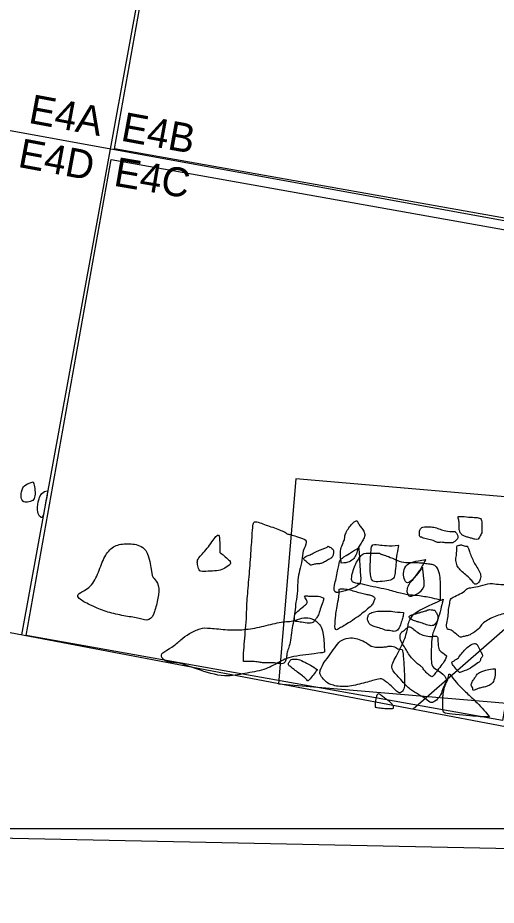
# Model space of a CAD drawing. Extents: x -200 to -100, y 65 to 200.
# Drawn here: x -129.72 to -124.78, y 149.21 to 158.38 of the extents above; entities that cross this region are included whole.
import ezdxf

# ---------------------------------------------------------------- set-up
doc = ezdxf.new("R2010")
doc.units = 0
for name, color, linetype in [('1976_868N466E', 7, 'Continuous'), ('1990 grid', 7, 'Continuous'), ('872N464E', 7, 'Continuous'), ('Feature Labels', 7, 'Continuous'), ('Limits of excavation', 7, 'Continuous'), ('Quadrats in DB', 7, 'Continuous'), ('Stone', 7, 'Continuous'), ('Unexcavated', 7, 'Continuous'), ('Unexcavated areas', 7, 'Continuous'), ('Unit Numbers', 7, 'Continuous')]:
    doc.layers.add(name, color=color, linetype=linetype)

msp = doc.modelspace()

# ---------------------------------------------------------------- linework, layer by layer
at = {"layer": '1976_868N466E'}
for points in [[(-126.3779, 152.7461), (-126.3408, 152.7461), (-126.2884, 152.7569), (-126.2451, 152.7922), (-126.2198, 152.8383), (-126.2035, 152.9025), (-126.1809, 152.9405), (-126.1502, 152.9875), (-126.1294, 153.0291), (-126.1403, 153.0761), (-126.1728, 153.1158), (-126.1999, 153.1484), (-126.2117, 153.1909), (-126.2342, 153.1791), (-126.265, 153.1547), (-126.2993, 153.1095), (-126.3318, 153.0589), (-126.3427, 153.0137), (-126.3427, 152.9857), (-126.3752, 152.9224), (-126.3896, 152.8573), (-126.3779, 152.7461), (-126.3779, 152.7461), (-126.3779, 152.7461)], [(-125.1687, 153.2259), (-125.1687, 153.2024), (-125.1588, 153.1798), (-125.1588, 153.1346), (-125.1588, 153.0876), (-125.1475, 153.0592), (-125.1321, 153.0375), (-125.1042, 153.0225), (-125.068, 153.0127), (-125.0301, 153.0018), (-124.9958, 152.9892), (-124.9596, 152.9892), (-124.947, 153.0145), (-124.9361, 153.038), (-124.9235, 153.0588), (-124.9235, 153.083), (-124.9235, 153.1368), (-124.9235, 153.208), (-124.9716, 153.2177), (-125.033, 153.2177), (-125.1369, 153.2294), (-125.1687, 153.2259), (-125.1687, 153.2259), (-125.1687, 153.2259)], [(-127.3875, 151.7272), (-127.3441, 151.7272), (-127.3125, 151.7272), (-127.2393, 151.7272), (-127.2032, 151.7145), (-127.1625, 151.7145), (-127.111, 151.7145), (-127.0532, 151.7145), (-126.9719, 151.6983), (-126.9511, 151.7326), (-126.9403, 151.7787), (-126.9403, 151.823), (-126.9186, 151.8727), (-126.9014, 151.9433), (-126.8914, 152.0552), (-126.868, 152.142), (-126.8571, 152.2441), (-126.8467, 152.3373), (-126.828, 152.4612), (-126.828, 152.5749), (-126.8097, 152.6651), (-126.7796, 152.7774), (-126.7796, 152.8692), (-126.7211, 152.9704), (-126.7702, 153.0021), (-126.8666, 153.0274), (-126.9045, 153.0432), (-126.9378, 153.0432), (-126.9567, 153.0685), (-127.0152, 153.0875), (-127.0864, 153.1176), (-127.1559, 153.1366), (-127.2186, 153.1661), (-127.2827, 153.1788), (-127.2901, 153.1442), (-127.2985, 153.0348), (-127.3151, 152.7808), (-127.3341, 152.545), (-127.3555, 152.3146), (-127.3555, 152.1659), (-127.3698, 152.0328), (-127.3798, 151.908), (-127.3897, 151.7778), (-127.3875, 151.7272), (-127.3875, 151.7272), (-127.3875, 151.7272)], [(-125.2019, 153.0709), (-125.2438, 153.0709), (-125.3021, 153.0786), (-125.3563, 153.0941), (-125.4053, 153.1158), (-125.4585, 153.121), (-125.5442, 153.121), (-125.5649, 153.0951), (-125.5706, 153.0574), (-125.5706, 153.014), (-125.5468, 153.014), (-125.5293, 153.0022), (-125.5014, 152.996), (-125.4725, 152.9898), (-125.4394, 152.983), (-125.4162, 152.9758), (-125.3806, 152.9536), (-125.3609, 152.9613), (-125.3346, 152.9613), (-125.2913, 152.9536), (-125.2525, 152.9536), (-125.2236, 152.9536), (-125.2076, 152.9675), (-125.1715, 152.996), (-125.1715, 153.0254), (-125.1854, 153.0559), (-125.2019, 153.0709), (-125.2019, 153.0709), (-125.2019, 153.0709)], [(-126.5141, 152.922), (-126.5281, 152.9049), (-126.557, 152.8935), (-126.5926, 152.8832), (-126.6148, 152.8734), (-126.638, 152.862), (-126.6659, 152.8501), (-126.7106, 152.8246), (-126.7485, 152.8129), (-126.7603, 152.7984), (-126.7678, 152.7941), (-126.7637, 152.7814), (-126.7419, 152.7655), (-126.7227, 152.7472), (-126.7, 152.7277), (-126.6897, 152.7227), (-126.6681, 152.7321), (-126.6202, 152.7385), (-126.5839, 152.7385), (-126.5538, 152.7549), (-126.506, 152.785), (-126.473, 152.8), (-126.4611, 152.8273), (-126.4557, 152.8647), (-126.4557, 152.8892), (-126.5141, 152.922), (-126.5141, 152.922), (-126.5141, 152.922)], [(-125.0739, 152.9189), (-125.1019, 152.9189), (-125.1272, 152.9379), (-125.1579, 152.9289), (-125.1841, 152.9289), (-125.1841, 152.9072), (-125.1841, 152.833), (-125.1958, 152.7851), (-125.1859, 152.73), (-125.1597, 152.6821), (-125.1163, 152.6486), (-125.0648, 152.6016), (-125.0269, 152.5663), (-124.9935, 152.5175), (-124.9691, 152.5338), (-124.942, 152.5645), (-124.9302, 152.6188), (-124.9555, 152.6757), (-124.9953, 152.73), (-125.0179, 152.7824), (-125.0441, 152.8394), (-125.0603, 152.8891), (-125.0739, 152.9189), (-125.0739, 152.9189), (-125.0739, 152.9189)], [(-125.3563, 152.3635), (-125.3563, 152.4467), (-125.3563, 152.5434), (-125.3563, 152.6139), (-125.3879, 152.707), (-125.4223, 152.7314), (-125.4601, 152.7368), (-125.5148, 152.7446), (-125.5881, 152.7523), (-125.6671, 152.7523), (-125.7517, 152.7523), (-125.8533, 152.798), (-125.9292, 152.828), (-125.9586, 152.8347), (-125.9834, 152.8492), (-126.0051, 152.8492), (-126.0502, 152.8492), (-126.1508, 152.8492), (-126.1797, 152.8153), (-126.2104, 152.7701), (-126.243, 152.7096), (-126.2655, 152.6309), (-126.2746, 152.5694), (-126.2565, 152.5459), (-126.2222, 152.536), (-126.1391, 152.5251), (-126.0153, 152.4917), (-125.9177, 152.4781), (-125.7533, 152.4284), (-125.6585, 152.4117), (-125.5836, 152.4117), (-125.417, 152.3795), (-125.3563, 152.3635), (-125.3563, 152.3635), (-125.3563, 152.3635)], [(-126.3978, 152.4777), (-126.3978, 152.4163), (-126.4132, 152.3376), (-126.4267, 152.2571), (-126.4376, 152.1957), (-126.4484, 152.0374), (-126.4062, 152.0661), (-126.3629, 152.0903), (-126.3087, 152.1219), (-126.2134, 152.1845), (-126.1509, 152.2315), (-126.0873, 152.2891), (-126.0502, 152.319), (-126.0376, 152.3633), (-126.0222, 152.3886), (-126.0655, 152.4138), (-126.1029, 152.4203), (-126.1452, 152.4283), (-126.2113, 152.4453), (-126.2722, 152.4655), (-126.3282, 152.4794), (-126.3978, 152.4777), (-126.3978, 152.4777), (-126.3978, 152.4777)], [(-124.627, 152.5235), (-124.6886, 152.5235), (-124.7582, 152.5235), (-124.8309, 152.5424), (-124.9416, 152.5092), (-125.0317, 152.4887), (-125.0744, 152.4887), (-125.1108, 152.4459), (-125.1882, 152.4064), (-125.2531, 152.3827), (-125.2531, 152.3336), (-125.2705, 152.264), (-125.2705, 152.2007), (-125.2894, 152.1216), (-125.2894, 152.0599), (-125.2547, 152.0599), (-125.2103, 152.0322), (-125.1597, 151.9862), (-125.1484, 151.9769), (-125.1231, 151.9852), (-125.072, 151.9945), (-125.0441, 152.0048), (-124.9513, 152.0626), (-124.9324, 152.1114), (-124.8809, 152.1458), (-124.8203, 152.1803), (-124.7534, 152.2102), (-124.6776, 152.2239), (-124.6469, 152.2239), (-124.6307, 152.2954), (-124.6201, 152.4296), (-124.627, 152.5235), (-124.627, 152.5235), (-124.627, 152.5235)], [(-126.5584, 152.3832), (-126.59, 152.4031), (-126.6325, 152.4031), (-126.6722, 152.4031), (-126.7147, 152.4031), (-126.7617, 152.4139), (-126.7527, 152.3869), (-126.7365, 152.3627), (-126.7288, 152.3509), (-126.7288, 152.3256), (-126.7613, 152.303), (-126.8336, 152.2424), (-126.8616, 152.2126), (-126.8616, 152.1755), (-126.8616, 152.142), (-126.8327, 152.142), (-126.7749, 152.1312), (-126.6827, 152.1194), (-126.6592, 152.1402), (-126.6403, 152.1692), (-126.6159, 152.199), (-126.6041, 152.2442), (-126.5698, 152.331), (-126.5584, 152.3832), (-126.5584, 152.3832), (-126.5584, 152.3832)], [(-125.7326, 152.2355), (-125.7814, 152.2355), (-125.8564, 152.2499), (-125.8979, 152.2499), (-125.9557, 152.2499), (-126.0199, 152.2499), (-126.0804, 152.2282), (-126.0949, 152.212), (-126.1066, 152.1794), (-126.1066, 152.1523), (-126.0885, 152.1207), (-126.0723, 152.1008), (-126.0388, 152.0908), (-125.991, 152.08), (-125.9196, 152.0483), (-125.8618, 152.0483), (-125.8184, 152.0312), (-125.775, 152.0727), (-125.757, 152.1387), (-125.7398, 152.1849), (-125.7326, 152.2355), (-125.7326, 152.2355), (-125.7326, 152.2355)], [(-125.41, 152.2582), (-125.426, 152.2582), (-125.4652, 152.2706), (-125.4972, 152.252), (-125.537, 152.2438), (-125.5731, 152.2303), (-125.5845, 152.2303), (-125.6273, 152.2154), (-125.6573, 152.2086), (-125.6795, 152.1932), (-125.6738, 152.1823), (-125.6542, 152.1653), (-125.6315, 152.1513), (-125.6103, 152.1436), (-125.5726, 152.1358), (-125.5514, 152.1296), (-125.523, 152.1182), (-125.4962, 152.1074), (-125.4699, 152.1002), (-125.4239, 152.095), (-125.3878, 152.1291), (-125.3744, 152.1963), (-125.3888, 152.2195), (-125.41, 152.2582), (-125.41, 152.2582), (-125.41, 152.2582)], [(-125.289, 151.7854), (-125.3188, 151.8161), (-125.3649, 151.8351), (-125.3776, 151.8885), (-125.3776, 151.949), (-125.3776, 151.9852), (-125.4038, 151.996), (-125.439, 151.9825), (-125.5221, 151.9951), (-125.5781, 152.0196), (-125.626, 152.0602), (-125.6739, 152.0973), (-125.692, 152.0774), (-125.738, 152.0431), (-125.7633, 152.0241), (-125.7751, 151.9825), (-125.7552, 151.9201), (-125.7127, 151.8659), (-125.6929, 151.8225), (-125.6522, 151.7646), (-125.6125, 151.7239), (-125.5628, 151.6841), (-125.5429, 151.6742), (-125.5158, 151.6326), (-125.4833, 151.5974), (-125.4336, 151.5594), (-125.4218, 151.5901), (-125.2971, 151.7438), (-125.289, 151.7854), (-125.289, 151.7854), (-125.289, 151.7854)], [(-125.7468, 151.8527), (-125.791, 151.8527), (-125.8069, 151.8764), (-125.8764, 151.8938), (-125.9065, 151.878), (-125.9586, 151.878), (-126.0124, 151.878), (-126.063, 151.878), (-126.1357, 151.9365), (-126.2132, 151.9634), (-126.2748, 151.9792), (-126.3776, 151.9571), (-126.4298, 151.8954), (-126.4883, 151.8036), (-126.561, 151.7166), (-126.5863, 151.6549), (-126.6037, 151.6233), (-126.5879, 151.5695), (-126.5357, 151.522), (-126.5057, 151.4904), (-126.3507, 151.4571), (-126.1926, 151.4935), (-126.0187, 151.5394), (-125.9571, 151.5584), (-125.9311, 151.5256), (-125.8869, 151.5021), (-125.8372, 151.4542), (-125.7928, 151.4071), (-125.7621, 151.3972), (-125.7242, 151.4451), (-125.7242, 151.5002), (-125.7242, 151.6177), (-125.7359, 151.7986), (-125.7468, 151.8527), (-125.7468, 151.8527), (-125.7468, 151.8527)], [(-125.1516, 151.6133), (-125.1281, 151.6259), (-125.0522, 151.644), (-124.9935, 151.6992), (-124.933, 151.7308), (-124.9438, 151.7525), (-124.9104, 151.7851), (-124.9212, 151.804), (-124.9519, 151.8619), (-124.9799, 151.9243), (-125.0224, 151.9107), (-125.0802, 151.8737), (-125.1082, 151.8366), (-125.1624, 151.7805), (-125.1624, 151.7652), (-125.1868, 151.7534), (-125.2103, 151.7362), (-125.2401, 151.7209), (-125.2275, 151.6956), (-125.1733, 151.6287), (-125.1516, 151.6133), (-125.1516, 151.6133), (-125.1516, 151.6133)], [(-126.6246, 151.6444), (-126.6767, 151.6808), (-126.7574, 151.7251), (-126.8222, 151.7536), (-126.8665, 151.7536), (-126.8949, 151.7536), (-126.9139, 151.7267), (-126.9313, 151.6919), (-126.8997, 151.676), (-126.868, 151.646), (-126.8143, 151.6096), (-126.7669, 151.5685), (-126.7273, 151.5384), (-126.7273, 151.5162), (-126.6894, 151.559), (-126.6435, 151.6191), (-126.6246, 151.6444), (-126.6246, 151.6444), (-126.6246, 151.6444)], [(-124.7868, 151.6526), (-124.8229, 151.6526), (-124.8781, 151.639), (-124.9088, 151.6291), (-124.9657, 151.6101), (-124.982, 151.5821), (-125.0009, 151.5504), (-125.0271, 151.5179), (-125.0371, 151.479), (-125.0262, 151.47), (-125.0163, 151.4528), (-125.0163, 151.423), (-124.9937, 151.4365), (-124.9621, 151.4501), (-124.9268, 151.4591), (-124.8735, 151.4682), (-124.8257, 151.4926), (-124.7958, 151.5287), (-124.7842, 151.6079), (-124.7868, 151.6526), (-124.7868, 151.6526), (-124.7868, 151.6526)], [(-124.8463, 151.1575), (-124.8961, 151.2211), (-125.0013, 151.3291), (-125.0898, 151.4122), (-125.1922, 151.5119), (-125.2586, 151.606), (-125.2662, 151.597), (-125.2739, 151.5598), (-125.2739, 151.5376), (-125.2913, 151.5145), (-125.3157, 151.4485), (-125.3274, 151.3725), (-125.3274, 151.3463), (-125.3274, 151.2966), (-125.3274, 151.2623), (-125.3274, 151.1963), (-125.2781, 151.1887), (-125.1187, 151.1729), (-124.9769, 151.1621), (-124.9025, 151.1528), (-124.8463, 151.1575), (-124.8463, 151.1575), (-124.8463, 151.1575)], [(-126.0264, 151.2566), (-126.0264, 151.3145), (-126.0129, 151.3642), (-126.0129, 151.3796), (-125.9849, 151.4031), (-125.9713, 151.3805), (-125.9307, 151.3525), (-125.8855, 151.3199), (-125.8566, 151.2946), (-125.8349, 151.2666), (-125.8349, 151.2422), (-125.8575, 151.2422), (-125.9252, 151.2422), (-125.9966, 151.2512), (-126.0264, 151.2566), (-126.0264, 151.2566), (-126.0264, 151.2566)]]:
    msp.add_open_spline(points, degree=3, dxfattribs=at)
at = {"layer": '1990 grid'}
msp.add_line((-126.0078, 172.1162), (-129.6824, 152.0026), dxfattribs=at)
msp.add_lwpolyline([(-150.5173, 176.6831), (-111.0737, 169.3334), (-114.9656, 149.2091), (-154.1468, 156.6464)], close=True, dxfattribs=at)
at = {"layer": '872N464E'}
msp.add_lwpolyline([(-124.0469, 153.3759), (-126.8461, 153.6159), (-127.0276, 151.4991), (-124.2193, 151.2583)], close=True, dxfattribs=at)
at = {"layer": 'Limits of excavation'}
msp.add_lwpolyline([(-159.3354, 180.1069), (-109.8548, 179.1363), (-110.0591, 169.2767), (-100.2038, 169.1745), (-100.6269, 149.2962), (-159.9248, 150.5223)], close=True, dxfattribs=at)
at = {"layer": 'Quadrats in DB'}
msp.add_line((-120, 150), (-130, 150), dxfattribs=at)
at = {"layer": 'Stone'}
for points in [[(-129.5613, 153.5869), (-129.6576, 153.5598), (-129.6795, 153.5011), (-129.6918, 153.4205), (-129.662, 153.368), (-129.6025, 153.3793), (-129.564, 153.3872), (-129.5386, 153.4363), (-129.5438, 153.5177), (-129.5613, 153.5869), (-129.5613, 153.5869), (-129.5613, 153.5869)], [(-129.4102, 153.4925), (-129.465, 153.4906), (-129.5088, 153.4091), (-129.5237, 153.2874), (-129.4957, 153.2235), (-129.4629, 153.2041), (-129.448, 153.2856), (-129.4334, 153.3656), (-129.4167, 153.4568), (-129.4102, 153.4925), (-129.4102, 153.4925), (-129.4102, 153.4925)], [(-127.6313, 152.8541), (-127.6313, 153.0207), (-127.6462, 153.0683), (-127.7324, 152.9315), (-127.8514, 152.7976), (-127.8692, 152.7708), (-127.8603, 152.7202), (-127.8484, 152.6548), (-127.78, 152.6607), (-127.6849, 152.6637), (-127.6075, 152.6726), (-127.551, 152.7143), (-127.4945, 152.75), (-127.6313, 152.8541), (-127.6313, 152.8541), (-127.6313, 152.8541)], [(-128.3317, 152.6198), (-128.3632, 152.8528), (-128.4413, 152.9351), (-128.5865, 152.9502), (-128.7262, 152.9337), (-128.8167, 152.8364), (-128.8783, 152.676), (-128.9441, 152.5033), (-129.0893, 152.4362), (-129.1098, 152.4019), (-129.0633, 152.3594), (-129.0153, 152.3334), (-128.9249, 152.2895), (-128.7715, 152.2292), (-128.6002, 152.1963), (-128.4618, 152.1744), (-128.3563, 152.1387), (-128.3056, 152.236), (-128.2687, 152.3854), (-128.255, 152.5239), (-128.3221, 152.5952), (-128.3317, 152.6198), (-128.3317, 152.6198), (-128.3317, 152.6198)], [(-125.7834, 152.9303), (-125.8845, 152.9184), (-126.0094, 152.9392), (-126.0689, 152.9392), (-126.0689, 152.8559), (-126.0778, 152.7577), (-126.0778, 152.6685), (-126.0748, 152.6089), (-126.057, 152.5494), (-125.9826, 152.5524), (-125.8726, 152.5643), (-125.831, 152.5851), (-125.822, 152.6387), (-125.8102, 152.7369), (-125.8102, 152.8023), (-125.7834, 152.9303), (-125.7834, 152.9303), (-125.7834, 152.9303)], [(-126.195, 152.9047), (-126.3585, 152.8065), (-126.3972, 152.7797), (-126.4031, 152.7113), (-126.4418, 152.5417), (-126.4626, 152.4287), (-126.3704, 152.4465), (-126.2425, 152.4882), (-126.1682, 152.5358), (-126.1801, 152.625), (-126.195, 152.9047), (-126.195, 152.9047), (-126.195, 152.9047)], [(-125.5038, 152.7815), (-125.6198, 152.7666), (-125.712, 152.7369), (-125.7358, 152.6595), (-125.7328, 152.5822), (-125.6971, 152.5227), (-125.6377, 152.5762), (-125.5722, 152.6566), (-125.5038, 152.7815), (-125.5038, 152.7815), (-125.5038, 152.7815)], [(-125.5373, 152.7021), (-125.5187, 152.5673), (-125.5098, 152.4929), (-125.5901, 152.4185), (-125.6793, 152.3947), (-125.6942, 152.4334), (-125.7031, 152.4721), (-125.6798, 152.5278), (-125.637, 152.5772), (-125.5717, 152.6572), (-125.5373, 152.7021), (-125.5373, 152.7021), (-125.5373, 152.7021)], [(-125.3224, 152.3733), (-125.492, 152.296), (-125.6258, 152.2394), (-125.6734, 152.1532), (-125.6882, 152.1115), (-125.6971, 152.0163), (-125.7745, 151.8378), (-125.8726, 151.6831), (-125.8369, 151.6206), (-125.715, 151.4897), (-125.6466, 151.4213), (-125.5544, 151.3796), (-125.4622, 151.3082), (-125.4414, 151.2963), (-125.376, 151.338), (-125.3403, 151.4004), (-125.3195, 151.4718), (-125.2689, 151.5552), (-125.3789, 151.6385), (-125.4444, 151.6742), (-125.4473, 151.7426), (-125.4473, 151.8467), (-125.4444, 151.9032), (-125.4414, 152.0044), (-125.3879, 152.1175), (-125.3224, 152.3733), (-125.3224, 152.3733), (-125.3224, 152.3733)], [(-126.5516, 151.8236), (-126.5516, 152.0474), (-126.6158, 152.1406), (-126.7028, 152.1821), (-126.7835, 152.1821), (-126.8705, 152.1406), (-127.0114, 152.1406), (-127.1999, 152.0847), (-127.3884, 152.0536), (-127.5458, 152.0536), (-127.7488, 152.0764), (-127.8296, 152.0764), (-127.9538, 152.0163), (-128.0346, 151.9562), (-128.1216, 151.8733), (-128.2397, 151.8174), (-128.2397, 151.7718), (-128.1855, 151.7185), (-128.0512, 151.7185), (-127.9311, 151.6702), (-127.5934, 151.5563), (-127.4008, 151.6039), (-127.1937, 151.6309), (-127.0342, 151.7096), (-126.9285, 151.7801), (-126.6178, 151.8111), (-126.5516, 151.8236), (-126.5516, 151.8236), (-126.5516, 151.8236)]]:
    msp.add_open_spline(points, degree=3, dxfattribs=at)
at = {"layer": 'Unexcavated'}
msp.add_line((-125.6349, 151.2406), (-124.5788, 152.1574), dxfattribs=at)
at = {"layer": 'Unexcavated areas'}
for points in [[(-127.8425, 161.951), (-122.9202, 161.0729), (-123.7983, 156.1506), (-128.7206, 157.0288)], [(-128.7543, 156.9179), (-123.832, 156.0398), (-124.7101, 151.1175), (-129.6324, 151.9956)]]:
    msp.add_lwpolyline(points, close=True, dxfattribs=at)
at = {"layer": 'Unit Numbers'}
msp.add_line((-113.9751, 154.3306), (-133.6247, 157.9087), dxfattribs=at)

# ---------------------------------------------------------------- texts
at = {"layer": 'Feature Labels'}
for s, rotation, p in [('E4A', 349.43788, (-129.6196, 157.2971)), ('E4B', 349.57244, (-128.6654, 157.1132)), ('E4D', 349.41184, (-129.7294, 156.8421)), ('E4C', 350.30936, (-128.7394, 156.6472))]:
    msp.add_text(s, height=0.3, rotation=rotation, dxfattribs=at).set_placement(p)

doc.saveas('drawing.dxf')
